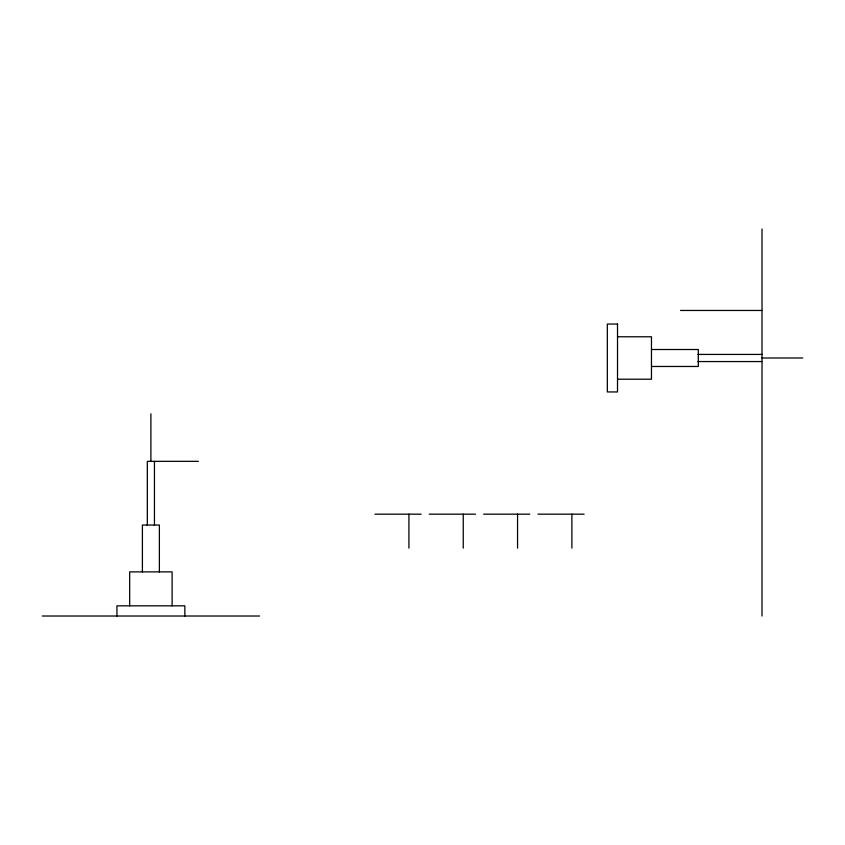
<?xml version="1.0" encoding="UTF-8"?>
<svg xmlns="http://www.w3.org/2000/svg" width="845" height="845" viewBox="0 0 845 845"><rect width="100%" height="100%" fill="white"/><g stroke="black" fill="none" stroke-linecap="round" stroke-linejoin="round"><path stroke-width="1.27" d="M680.531 310.464L762.01 310.464M617.515 336.775L651.463 336.775L651.463 379.215L617.515 379.215M651.463 349.503L698.319 349.503L698.319 366.476L651.463 366.476M697.896 354.425L762.01 354.425M762.01 357.995L802.75 357.995M697.896 361.554L762.01 361.554M198.427 461.338L147.326 461.338L147.326 525.453M374.969 514.172L421.137 514.172M429.292 514.172L475.46 514.172M483.615 514.172L529.783 514.172M537.938 514.172L584.106 514.172M42.25 616.016L259.531 616.016M762.01 228.984L762.01 616.016M571.885 514.172L571.885 548.12M517.562 514.172L517.562 548.12M463.24 514.172L463.24 548.12M408.917 514.172L408.917 548.12M184.844 616.016L184.844 605.833L116.937 605.833L116.937 616.016M172.116 605.833L172.116 571.885L129.676 571.885L129.676 605.833M159.378 571.885L159.378 525.03L142.404 525.03L142.404 571.885M154.455 461.338L154.455 525.453M150.896 413.807L150.896 461.338M617.515 324.047L607.333 324.047L607.333 391.943L617.515 391.943L617.515 324.047"/></g></svg>
